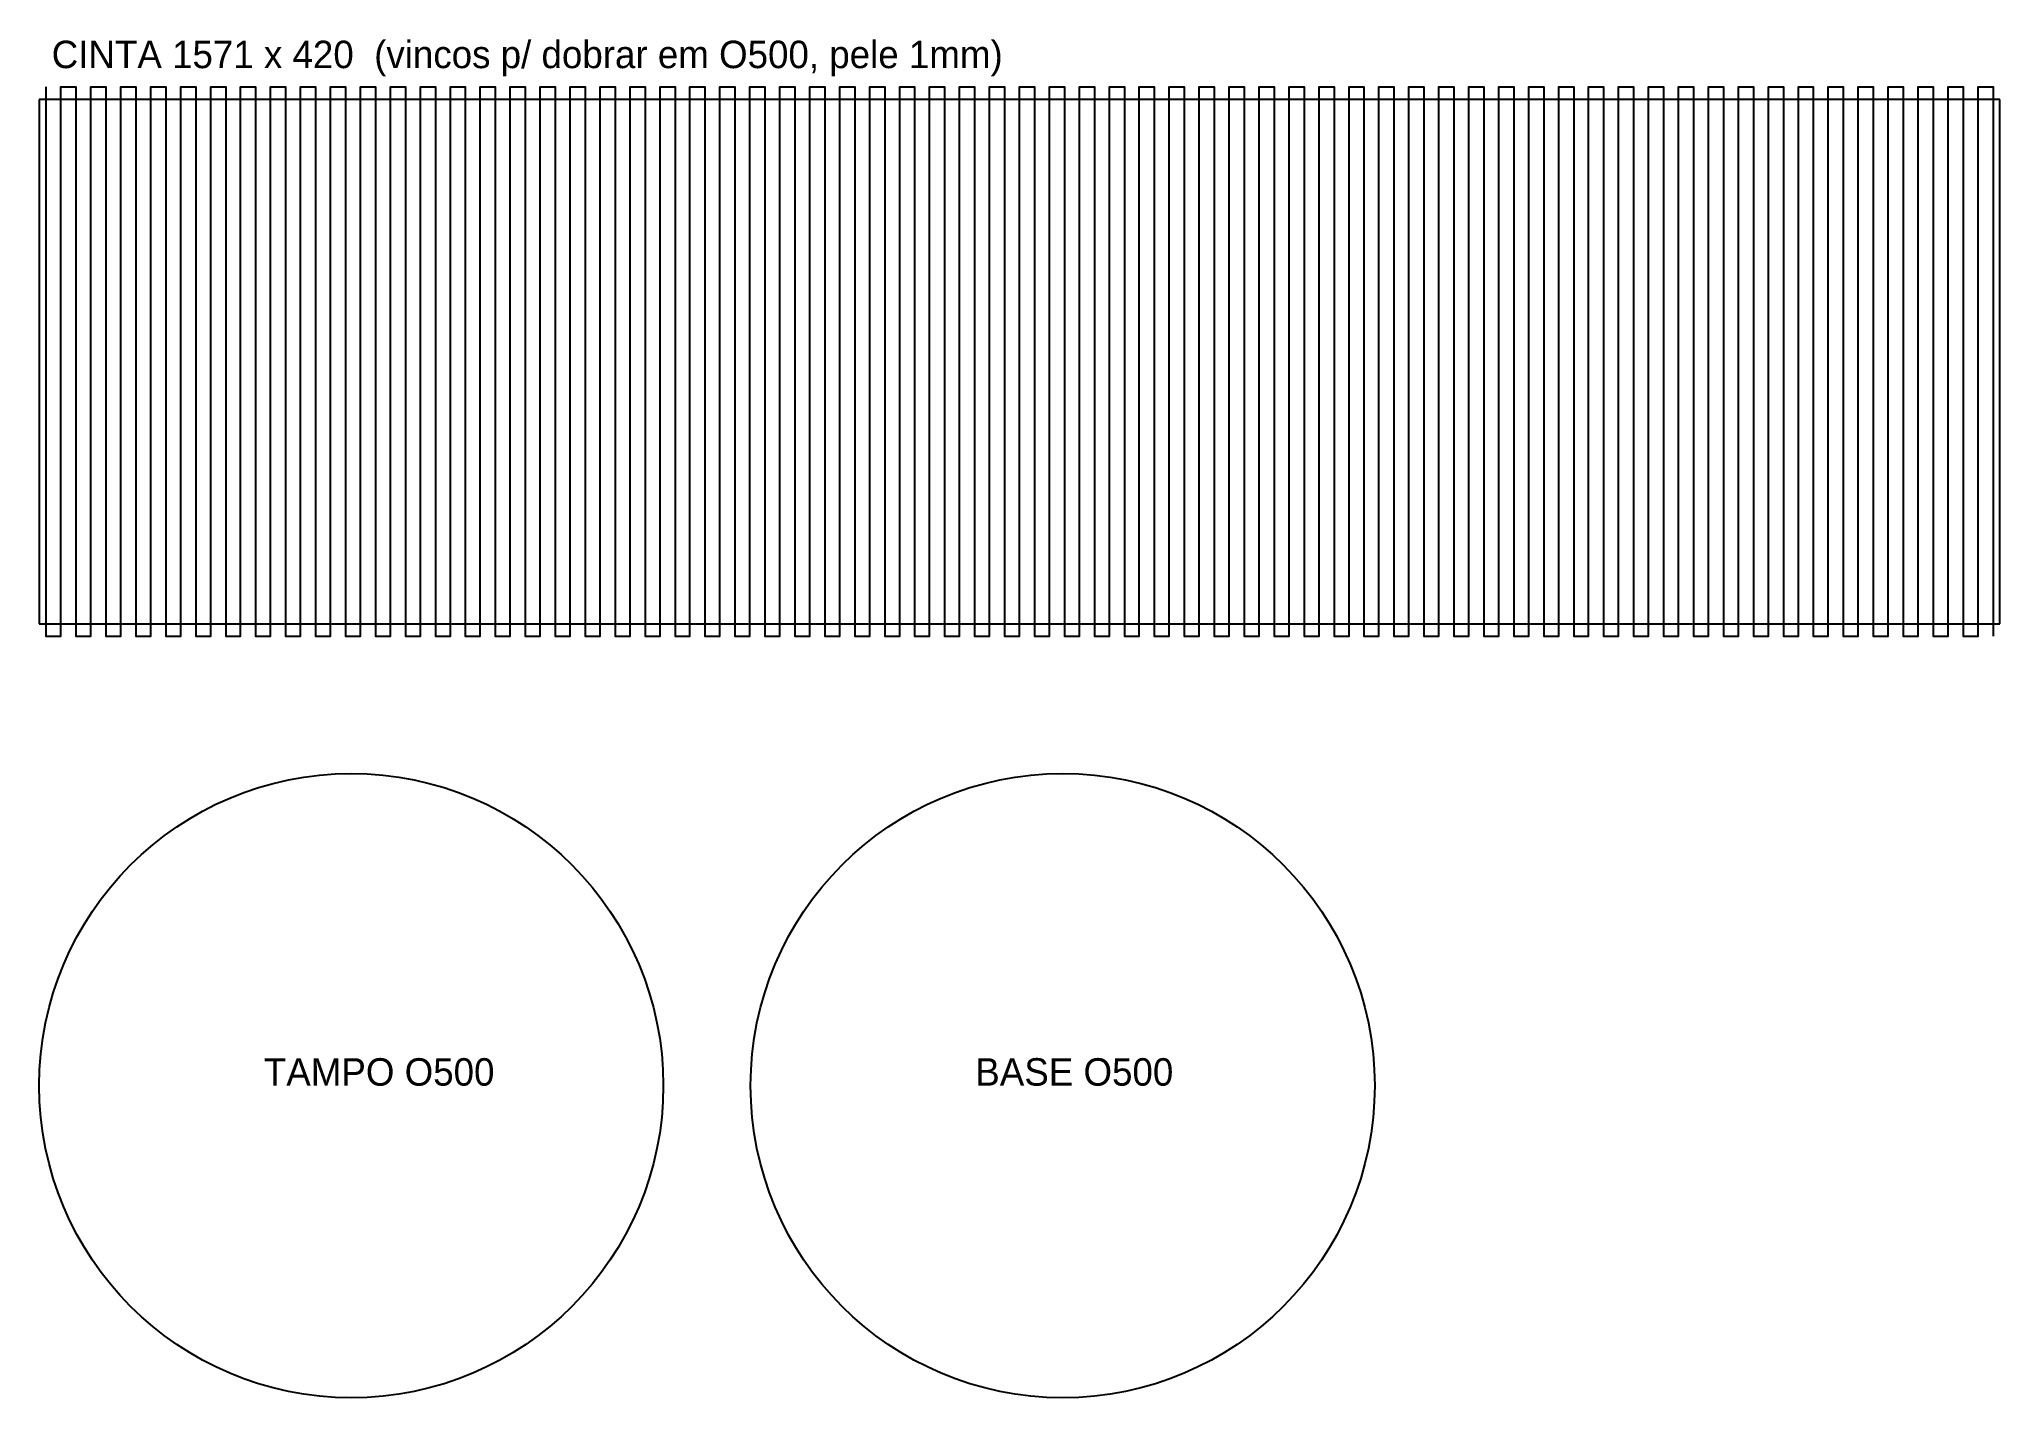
# Model space of a CAD drawing. Header units: millimetres. Extents: x 0 to 1571, y 0 to 1088.
import ezdxf

# ---------------------------------------------------------------- set-up
doc = ezdxf.new("R2010")
doc.units = ezdxf.units.MM
for name, color, linetype in [('PERIMETRO', 7, 'CONTINUOUS'), ('RANHURAS', 1, 'CONTINUOUS'), ('TEXTO', 3, 'CONTINUOUS')]:
    doc.layers.add(name, color=color, linetype=linetype)

msp = doc.modelspace()

# ---------------------------------------------------------------- linework, layer by layer
at = {"layer": 'PERIMETRO'}
for p, q in [((1570.7963, 1040), (0, 1040)), ((0, 1040), (0, 620)), ((1570.7963, 620), (1570.7963, 1040)), ((0, 620), (1570.7963, 620))]:
    msp.add_line(p, q, dxfattribs=at)
for centre in [(250, 250), (820, 250)]:
    msp.add_circle(centre, 250, dxfattribs=at)
at = {"layer": 'RANHURAS'}
msp.add_lwpolyline([(5.3982, 1050), (5.3982, 610), (17.3982, 610), (17.3982, 1050), (29.3982, 1050), (29.3982, 610), (41.3982, 610), (41.3982, 1050), (53.3982, 1050), (53.3982, 610), (65.3982, 610), (65.3982, 1050), (77.3982, 1050), (77.3982, 610), (89.3982, 610), (89.3982, 1050), (101.3982, 1050), (101.3982, 610), (113.3982, 610), (113.3982, 1050), (125.3982, 1050), (125.3982, 610), (137.3982, 610), (137.3982, 1050), (149.3982, 1050), (149.3982, 610), (161.3982, 610), (161.3982, 1050), (173.3982, 1050), (173.3982, 610), (185.3982, 610), (185.3982, 1050), (197.3982, 1050), (197.3982, 610), (209.3982, 610), (209.3982, 1050), (221.3982, 1050), (221.3982, 610), (233.3982, 610), (233.3982, 1050), (245.3982, 1050), (245.3982, 610), (257.3982, 610), (257.3982, 1050), (269.3982, 1050), (269.3982, 610), (281.3982, 610), (281.3982, 1050), (293.3982, 1050), (293.3982, 610), (305.3982, 610), (305.3982, 1050), (317.3982, 1050), (317.3982, 610), (329.3982, 610), (329.3982, 1050), (341.3982, 1050), (341.3982, 610), (353.3982, 610), (353.3982, 1050), (365.3982, 1050), (365.3982, 610), (377.3982, 610), (377.3982, 1050), (389.3982, 1050), (389.3982, 610), (401.3982, 610), (401.3982, 1050), (413.3982, 1050), (413.3982, 610), (425.3982, 610), (425.3982, 1050), (437.3982, 1050), (437.3982, 610), (449.3982, 610), (449.3982, 1050), (461.3982, 1050), (461.3982, 610), (473.3982, 610), (473.3982, 1050), (485.3982, 1050), (485.3982, 610), (497.3982, 610), (497.3982, 1050), (509.3982, 1050), (509.3982, 610), (521.3982, 610), (521.3982, 1050), (533.3982, 1050), (533.3982, 610), (545.3982, 610), (545.3982, 1050), (557.3982, 1050), (557.3982, 610), (569.3982, 610), (569.3982, 1050), (581.3982, 1050), (581.3982, 610), (593.3982, 610), (593.3982, 1050), (605.3982, 1050), (605.3982, 610), (617.3982, 610), (617.3982, 1050), (629.3982, 1050), (629.3982, 610), (641.3982, 610), (641.3982, 1050), (653.3982, 1050), (653.3982, 610), (665.3982, 610), (665.3982, 1050), (677.3982, 1050), (677.3982, 610), (689.3982, 610), (689.3982, 1050), (701.3982, 1050), (701.3982, 610), (713.3982, 610), (713.3982, 1050), (725.3982, 1050), (725.3982, 610), (737.3982, 610), (737.3982, 1050), (749.3982, 1050), (749.3982, 610), (761.3982, 610), (761.3982, 1050), (773.3982, 1050), (773.3982, 610), (785.3982, 610), (785.3982, 1050), (797.3982, 1050), (797.3982, 610), (809.3982, 610), (809.3982, 1050), (821.3982, 1050), (821.3982, 610), (833.3982, 610), (833.3982, 1050), (845.3982, 1050), (845.3982, 610), (857.3982, 610), (857.3982, 1050), (869.3982, 1050), (869.3982, 610), (881.3982, 610), (881.3982, 1050), (893.3982, 1050), (893.3982, 610), (905.3982, 610), (905.3982, 1050), (917.3982, 1050), (917.3982, 610), (929.3982, 610), (929.3982, 1050), (941.3982, 1050), (941.3982, 610), (953.3982, 610), (953.3982, 1050), (965.3982, 1050), (965.3982, 610), (977.3982, 610), (977.3982, 1050), (989.3982, 1050), (989.3982, 610), (1001.3982, 610), (1001.3982, 1050), (1013.3982, 1050), (1013.3982, 610), (1025.3982, 610), (1025.3982, 1050), (1037.3982, 1050), (1037.3982, 610), (1049.3982, 610), (1049.3982, 1050), (1061.3982, 1050), (1061.3982, 610), (1073.3982, 610), (1073.3982, 1050), (1085.3982, 1050), (1085.3982, 610), (1097.3982, 610), (1097.3982, 1050), (1109.3982, 1050), (1109.3982, 610), (1121.3982, 610), (1121.3982, 1050), (1133.3982, 1050), (1133.3982, 610), (1145.3982, 610), (1145.3982, 1050), (1157.3982, 1050), (1157.3982, 610), (1169.3982, 610), (1169.3982, 1050), (1181.3982, 1050), (1181.3982, 610), (1193.3982, 610), (1193.3982, 1050), (1205.3982, 1050), (1205.3982, 610), (1217.3982, 610), (1217.3982, 1050), (1229.3982, 1050), (1229.3982, 610), (1241.3982, 610), (1241.3982, 1050), (1253.3982, 1050), (1253.3982, 610), (1265.3982, 610), (1265.3982, 1050), (1277.3982, 1050), (1277.3982, 610), (1289.3982, 610), (1289.3982, 1050), (1301.3982, 1050), (1301.3982, 610), (1313.3982, 610), (1313.3982, 1050), (1325.3982, 1050), (1325.3982, 610), (1337.3982, 610), (1337.3982, 1050), (1349.3982, 1050), (1349.3982, 610), (1361.3982, 610), (1361.3982, 1050), (1373.3982, 1050), (1373.3982, 610), (1385.3982, 610), (1385.3982, 1050), (1397.3982, 1050), (1397.3982, 610), (1409.3982, 610), (1409.3982, 1050), (1421.3982, 1050), (1421.3982, 610), (1433.3982, 610), (1433.3982, 1050), (1445.3982, 1050), (1445.3982, 610), (1457.3982, 610), (1457.3982, 1050), (1469.3982, 1050), (1469.3982, 610), (1481.3982, 610), (1481.3982, 1050), (1493.3982, 1050), (1493.3982, 610), (1505.3982, 610), (1505.3982, 1050), (1517.3982, 1050), (1517.3982, 610), (1529.3982, 610), (1529.3982, 1050), (1541.3982, 1050), (1541.3982, 610), (1553.3982, 610), (1553.3982, 1050), (1565.3982, 1050), (1565.3982, 610)], dxfattribs=at)

# ---------------------------------------------------------------- texts
at = {"layer": 'TEXTO'}
for s, p in [('CINTA 1571 x 420  (vincos p/ dobrar em O500, pele 1mm)', (10, 1065)), ('TAMPO O500', (180, 250)), ('BASE O500', (750, 250))]:
    msp.add_text(s, height=22, dxfattribs=at).set_placement(p)

doc.saveas('drawing.dxf')
